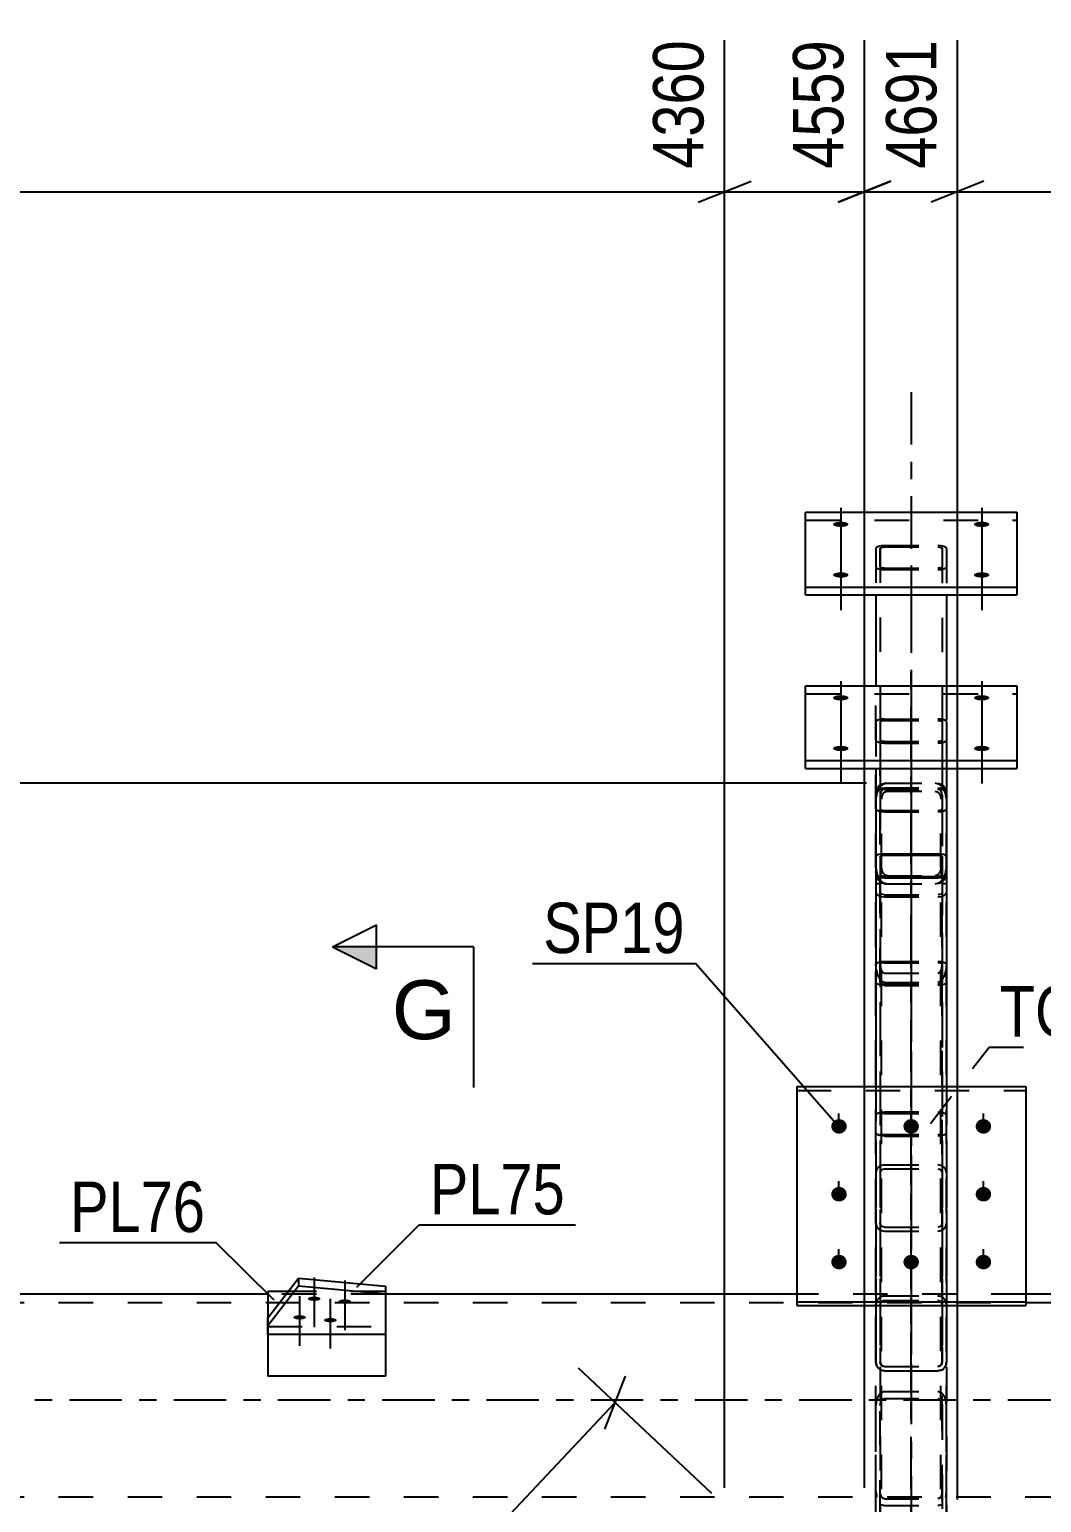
# Model space of a CAD drawing. Header units: millimetres. Extents: x -136 to 1053, y -541 to 300.
# Drawn here: x 93.1 to 150.6, y -5.8 to 77.8 of the extents above; entities that cross this region are included whole.
import ezdxf

# ---------------------------------------------------------------- set-up
doc = ezdxf.new("R2010")
doc.units = ezdxf.units.MM
doc.linetypes.add('DXK_LINE_DOT2', pattern=[3.9198, 1.9599, -1.9599])
doc.linetypes.add('DXK_LINE_DOT3', pattern=[5.9187, 2.979, -0.9799, 0.9799, -0.9799])
doc.styles.add('Arial', font='arial.ttf', dxfattribs={"height": 0.2})
doc.styles.add('Arial Narrow', font='ARIALN.TTF', dxfattribs={"height": 0.2})

# ---------------------------------------------------------------- blocks, each defined once
blk = doc.blocks.new('Part-335479020-4455 - 3964')
at = {"color": 7, "linetype": 'DXK_LINE_DOT3'}
blk.add_line((143.21, 37.11), (143.21, -136.29), dxfattribs=at)
at = {"color": 7, "linetype": 'DXK_LINE_DOT2'}
for p, q in [((141.45, 29.308), (141.21, 29.308)), ((141.21, -127.168), (141.21, 29.308)), ((141.45, 29.308), (141.45, -127.168)), ((144.97, -127.168), (144.97, 29.308)), ((145.21, 29.308), (144.97, 29.308)), ((145.21, 29.308), (145.21, -127.168)), ((141.21, 28.806), (141.246, 28.715)), ((141.246, 28.715), (141.35, 28.637)), ((141.35, 28.637), (141.506, 28.585)), ((141.468, 28.76), (141.45, 28.806)), ((141.52, 28.722), (141.468, 28.76)), ((141.506, 28.585), (141.69, 28.567)), ((141.598, 28.696), (141.52, 28.722)), ((141.69, 28.687), (141.598, 28.696)), ((141.69, 28.687), (144.73, 28.687)), ((141.69, 28.567), (144.73, 28.567)), ((144.822, 28.696), (144.73, 28.687)), ((144.73, 28.567), (144.914, 28.585)), ((144.9, 28.722), (144.822, 28.696)), ((144.952, 28.76), (144.9, 28.722)), ((144.914, 28.585), (145.069, 28.637)), ((144.97, 28.806), (144.952, 28.76)), ((145.069, 28.637), (145.173, 28.715)), ((145.173, 28.715), (145.21, 28.806)), ((141.246, 24.358), (141.21, 24.768)), ((141.45, 24.768), (141.468, 24.563)), ((141.598, 24.273), (141.69, 24.232)), ((144.73, 24.232), (144.822, 24.273)), ((144.952, 24.563), (144.97, 24.768)), ((145.21, 24.768), (145.173, 24.358)), ((141.69, 23.695), (141.506, 23.777)), ((141.69, 24.232), (144.73, 24.232)), ((141.69, 23.695), (144.73, 23.695)), ((144.914, 23.777), (144.73, 23.695))]:
    blk.add_line(p, q, dxfattribs=at)
for centre, radius, start, end in [((142.317, 24.488), 1.078, 186.94098, 221.26286), ((142.003, 24.628), 0.539, 186.94098, 221.26286), ((144.417, 24.628), 0.539, 318.73714, 353.05902), ((144.103, 24.488), 1.078, 318.73714, 353.05902)]:
    blk.add_arc(centre, radius, start, end, dxfattribs=at)
blk = doc.blocks.new('Bolt-335479020-9590 - 3964')
at = {"linetype": 'Continuous'}
for points in [[(147.211, 49.563), (147.119, 49.566), (147.032, 49.576), (146.952, 49.591), (146.884, 49.613), (146.83, 49.638), (146.792, 49.667), (146.773, 49.698), (146.773, 49.729), (146.792, 49.76), (146.83, 49.789), (146.884, 49.814), (146.952, 49.835), (147.032, 49.851), (147.119, 49.86), (147.211, 49.864), (147.302, 49.86), (147.39, 49.851), (147.469, 49.835), (147.538, 49.814), (147.592, 49.789), (147.629, 49.76), (147.648, 49.729), (147.648, 49.698), (147.629, 49.667), (147.592, 49.638), (147.538, 49.613), (147.469, 49.591), (147.39, 49.576), (147.302, 49.566)], [(147.211, 46.689), (147.119, 46.692), (147.032, 46.702), (146.952, 46.718), (146.884, 46.739), (146.83, 46.764), (146.792, 46.793), (146.773, 46.824), (146.773, 46.855), (146.792, 46.886), (146.83, 46.915), (146.884, 46.94), (146.952, 46.961), (147.032, 46.977), (147.119, 46.987), (147.211, 46.99), (147.302, 46.987), (147.39, 46.977), (147.469, 46.961), (147.538, 46.94), (147.592, 46.915), (147.629, 46.886), (147.648, 46.855), (147.648, 46.824), (147.629, 46.793), (147.592, 46.764), (147.538, 46.739), (147.469, 46.718), (147.39, 46.702), (147.302, 46.692)]]:
    blk.add_hatch(color=1, dxfattribs=at).paths.add_polyline_path(points)
at = {"color": 1, "linetype": 'Continuous'}
for p, q in [((147.211, 50.653), (147.211, 47.721)), ((147.211, 47.779), (147.211, 44.847))]:
    blk.add_line(p, q, dxfattribs=at)
blk = doc.blocks.new('Bolt-335479020-9589 - 3964')
at = {"linetype": 'Continuous'}
for points in [[(139.211, 49.563), (139.119, 49.566), (139.032, 49.576), (138.952, 49.591), (138.884, 49.613), (138.83, 49.638), (138.792, 49.667), (138.773, 49.698), (138.773, 49.729), (138.792, 49.76), (138.83, 49.789), (138.884, 49.814), (138.952, 49.835), (139.032, 49.851), (139.119, 49.86), (139.211, 49.864), (139.302, 49.86), (139.39, 49.851), (139.469, 49.835), (139.538, 49.814), (139.592, 49.789), (139.629, 49.76), (139.648, 49.729), (139.648, 49.698), (139.629, 49.667), (139.592, 49.638), (139.538, 49.613), (139.469, 49.591), (139.39, 49.576), (139.302, 49.566)], [(139.211, 46.689), (139.119, 46.692), (139.032, 46.702), (138.952, 46.718), (138.884, 46.739), (138.83, 46.764), (138.792, 46.793), (138.773, 46.824), (138.773, 46.855), (138.792, 46.886), (138.83, 46.915), (138.884, 46.94), (138.952, 46.961), (139.032, 46.977), (139.119, 46.987), (139.211, 46.99), (139.302, 46.987), (139.39, 46.977), (139.469, 46.961), (139.538, 46.94), (139.592, 46.915), (139.629, 46.886), (139.648, 46.855), (139.648, 46.824), (139.629, 46.793), (139.592, 46.764), (139.538, 46.739), (139.469, 46.718), (139.39, 46.702), (139.302, 46.692)]]:
    blk.add_hatch(color=1, dxfattribs=at).paths.add_polyline_path(points)
at = {"color": 1, "linetype": 'Continuous'}
for p, q in [((139.211, 50.653), (139.211, 47.721)), ((139.211, 47.779), (139.211, 44.847))]:
    blk.add_line(p, q, dxfattribs=at)
blk = doc.blocks.new('Bolt-335479020-9586 - 3964')
at = {"linetype": 'Continuous'}
for points in [[(147.211, 39.713), (147.119, 39.716), (147.032, 39.726), (146.952, 39.741), (146.884, 39.762), (146.83, 39.788), (146.792, 39.817), (146.773, 39.847), (146.773, 39.879), (146.792, 39.91), (146.83, 39.938), (146.884, 39.964), (146.952, 39.985), (147.032, 40.001), (147.119, 40.01), (147.211, 40.014), (147.302, 40.01), (147.39, 40.001), (147.469, 39.985), (147.538, 39.964), (147.592, 39.938), (147.629, 39.91), (147.648, 39.879), (147.648, 39.847), (147.629, 39.817), (147.592, 39.788), (147.538, 39.762), (147.469, 39.741), (147.39, 39.726), (147.302, 39.716)], [(147.211, 36.839), (147.119, 36.842), (147.032, 36.852), (146.952, 36.867), (146.884, 36.889), (146.83, 36.914), (146.792, 36.943), (146.773, 36.974), (146.773, 37.005), (146.792, 37.036), (146.83, 37.065), (146.884, 37.09), (146.952, 37.111), (147.032, 37.127), (147.119, 37.137), (147.211, 37.14), (147.302, 37.137), (147.39, 37.127), (147.469, 37.111), (147.538, 37.09), (147.592, 37.065), (147.629, 37.036), (147.648, 37.005), (147.648, 36.974), (147.629, 36.943), (147.592, 36.914), (147.538, 36.889), (147.469, 36.867), (147.39, 36.852), (147.302, 36.842)]]:
    blk.add_hatch(color=1, dxfattribs=at).paths.add_polyline_path(points)
at = {"color": 1, "linetype": 'Continuous'}
for p, q in [((147.211, 40.803), (147.211, 37.871)), ((147.211, 37.929), (147.211, 34.997))]:
    blk.add_line(p, q, dxfattribs=at)
blk = doc.blocks.new('Part-335479020-4229 - 3964')
at = {"color": 7, "linetype": 'DXK_LINE_DOT3'}
blk.add_line((143.21, 0.355), (143.21, 14.881), dxfattribs=at)
at = {"color": 7, "linetype": 'DXK_LINE_DOT2'}
for p, q in [((141.246, 13.062), (141.21, 12.889)), ((141.21, 12.889), (141.21, 5.353)), ((141.35, 13.208), (141.246, 13.062)), ((141.506, 13.306), (141.35, 13.208)), ((141.45, 12.889), (141.468, 12.975)), ((141.45, 12.889), (141.45, 2.157)), ((141.468, 12.975), (141.52, 13.048)), ((141.69, 13.34), (141.506, 13.306)), ((141.52, 13.048), (141.598, 13.097)), ((141.598, 13.097), (141.69, 13.114)), ((141.69, 13.34), (144.73, 13.34)), ((141.69, 13.114), (144.73, 13.114)), ((144.914, 13.306), (144.73, 13.34)), ((144.73, 13.114), (144.822, 13.097)), ((144.822, 13.097), (144.9, 13.048)), ((144.9, 13.048), (144.952, 12.975)), ((145.069, 13.208), (144.914, 13.306)), ((144.952, 12.975), (144.97, 12.889)), ((144.97, 12.889), (144.97, 2.157)), ((145.173, 13.062), (145.069, 13.208)), ((145.21, 12.889), (145.173, 13.062)), ((145.21, 12.889), (145.21, 5.353)), ((141.21, 10.032), (141.246, 9.86)), ((141.246, 9.86), (141.35, 9.713)), ((141.35, 9.713), (141.506, 9.616)), ((141.468, 9.946), (141.45, 10.032)), ((141.52, 9.873), (141.468, 9.946)), ((141.506, 9.616), (141.69, 9.581)), ((141.598, 9.824), (141.52, 9.873)), ((141.69, 9.807), (141.598, 9.824)), ((141.69, 9.807), (144.73, 9.807)), ((141.69, 9.581), (144.73, 9.581)), ((144.822, 9.824), (144.73, 9.807)), ((144.73, 9.581), (144.914, 9.616)), ((144.9, 9.873), (144.822, 9.824)), ((144.952, 9.946), (144.9, 9.873)), ((144.914, 9.616), (145.069, 9.713)), ((144.97, 10.032), (144.952, 9.946)), ((145.069, 9.713), (145.173, 9.86)), ((145.173, 9.86), (145.21, 10.032)), ((141.506, 5.864), (141.69, 5.903)), ((141.69, 5.903), (144.73, 5.903)), ((144.73, 5.903), (144.914, 5.864)), ((141.21, 5.392), (141.246, 5.588)), ((141.468, 5.49), (141.45, 5.392)), ((141.52, 5.573), (141.468, 5.49)), ((141.598, 5.628), (141.52, 5.573)), ((141.69, 5.648), (141.598, 5.628)), ((141.69, 5.648), (144.73, 5.648)), ((144.822, 5.628), (144.73, 5.648)), ((144.9, 5.573), (144.822, 5.628)), ((144.952, 5.49), (144.9, 5.573)), ((144.97, 5.392), (144.952, 5.49)), ((145.173, 5.588), (145.21, 5.392)), ((141.45, 2.157), (141.468, 2.059)), ((141.468, 2.059), (141.52, 1.977)), ((141.52, 1.977), (141.598, 1.921)), ((141.598, 1.921), (141.69, 1.902)), ((141.69, 1.902), (144.73, 1.902)), ((144.73, 1.902), (144.822, 1.921)), ((144.822, 1.921), (144.9, 1.977)), ((144.9, 1.977), (144.952, 2.059)), ((144.952, 2.059), (144.97, 2.157))]:
    blk.add_line(p, q, dxfattribs=at)
at = {"color": 2, "linetype": 'Continuous'}
for p, q in [((141.21, 5.353), (141.21, 2.157)), ((145.21, 5.353), (145.21, 2.157)), ((141.246, 1.962), (141.21, 2.157)), ((141.69, 1.646), (141.506, 1.685)), ((144.914, 1.685), (144.73, 1.646)), ((145.21, 2.157), (145.173, 1.962)), ((141.69, 1.646), (144.73, 1.646))]:
    blk.add_line(p, q, dxfattribs=at)
at = {"color": 7, "linetype": 'DXK_LINE_DOT2'}
for centre, start, end in [((141.711, 5.412), 114.31996, 159.24169), ((144.709, 5.412), 20.75831, 65.68004)]:
    blk.add_arc(centre, 0.496, start, end, dxfattribs=at)
at = {"color": 2, "linetype": 'Continuous'}
for centre, start, end in [((141.711, 2.138), 200.75831, 245.68004), ((144.709, 2.138), 294.31996, 339.24169)]:
    blk.add_arc(centre, 0.496, start, end, dxfattribs=at)
blk = doc.blocks.new('Part-335479020-4245 - 3964')
at = {"color": 2, "linetype": 'Continuous'}
for p, q in [((136.71, 17.787), (149.71, 17.787)), ((136.71, 17.787), (136.71, 5.353)), ((149.71, 17.787), (149.71, 5.353)), ((136.71, 5.571), (149.71, 5.571)), ((136.71, 5.353), (149.71, 5.353))]:
    blk.add_line(p, q, dxfattribs=at)
at = {"color": 7, "linetype": 'DXK_LINE_DOT2'}
blk.add_line((136.71, 17.569), (149.71, 17.569), dxfattribs=at)
blk = doc.blocks.new('Part-335479020-4251 - 3964')
at = {"color": 7, "linetype": 'DXK_LINE_DOT3'}
blk.add_line((143.21, 35.585), (143.21, 0.355), dxfattribs=at)
at = {"color": 7, "linetype": 'DXK_LINE_DOT2'}
for p, q in [((141.21, 34.335), (141.246, 34.598)), ((141.21, 34.335), (141.21, 2.157)), ((141.246, 34.598), (141.35, 34.82)), ((141.35, 34.82), (141.506, 34.969)), ((141.468, 34.466), (141.45, 34.335)), ((141.45, 34.335), (141.45, 2.157)), ((141.52, 34.578), (141.468, 34.466)), ((141.506, 34.969), (141.69, 35.021)), ((141.598, 34.652), (141.52, 34.578)), ((141.69, 34.678), (141.598, 34.652)), ((141.69, 35.021), (144.73, 35.021)), ((141.69, 34.678), (144.73, 34.678)), ((144.73, 35.021), (144.914, 34.969)), ((144.822, 34.652), (144.73, 34.678)), ((144.9, 34.578), (144.822, 34.652)), ((144.952, 34.466), (144.9, 34.578)), ((144.914, 34.969), (145.069, 34.82)), ((144.97, 34.335), (144.952, 34.466)), ((144.97, 34.335), (144.97, 2.157)), ((145.069, 34.82), (145.173, 34.598)), ((145.173, 34.598), (145.21, 34.335)), ((145.21, 34.335), (145.21, 2.157)), ((141.246, 29.731), (141.21, 29.994)), ((141.35, 29.509), (141.246, 29.731)), ((141.506, 29.36), (141.35, 29.509)), ((141.45, 29.994), (141.468, 29.863)), ((141.468, 29.863), (141.52, 29.751)), ((141.69, 29.308), (141.506, 29.36)), ((141.52, 29.751), (141.598, 29.677)), ((141.598, 29.677), (141.69, 29.651)), ((141.69, 29.651), (144.73, 29.651)), ((141.69, 29.308), (144.73, 29.308)), ((144.73, 29.651), (144.822, 29.677)), ((144.914, 29.36), (144.73, 29.308)), ((144.822, 29.677), (144.9, 29.751)), ((144.9, 29.751), (144.952, 29.863)), ((145.069, 29.509), (144.914, 29.36)), ((144.952, 29.863), (144.97, 29.994)), ((145.173, 29.731), (145.069, 29.509)), ((145.21, 29.994), (145.173, 29.731)), ((141.69, 5.903), (141.506, 5.864)), ((141.69, 5.903), (144.73, 5.903)), ((144.914, 5.864), (144.73, 5.903)), ((141.246, 5.588), (141.21, 5.392)), ((141.45, 5.392), (141.468, 5.49)), ((141.468, 5.49), (141.52, 5.573)), ((141.52, 5.573), (141.598, 5.628)), ((141.598, 5.628), (141.69, 5.648)), ((141.69, 5.648), (144.73, 5.648)), ((144.73, 5.648), (144.822, 5.628)), ((144.822, 5.628), (144.9, 5.573)), ((144.9, 5.573), (144.952, 5.49)), ((144.952, 5.49), (144.97, 5.392)), ((145.21, 5.392), (145.173, 5.588)), ((141.21, 2.157), (141.246, 1.962)), ((141.468, 2.06), (141.45, 2.157)), ((141.52, 1.977), (141.468, 2.06)), ((141.506, 1.685), (141.69, 1.646)), ((141.598, 1.921), (141.52, 1.977)), ((141.69, 1.902), (141.598, 1.921)), ((141.69, 1.902), (144.73, 1.902)), ((144.822, 1.921), (144.73, 1.902)), ((144.73, 1.646), (144.914, 1.685)), ((144.9, 1.977), (144.822, 1.921)), ((144.952, 2.06), (144.9, 1.977)), ((144.97, 2.157), (144.952, 2.06)), ((145.173, 1.962), (145.21, 2.157)), ((141.69, 1.646), (144.73, 1.646))]:
    blk.add_line(p, q, dxfattribs=at)
for centre, start, end in [((141.711, 5.412), 114.31996, 159.24169), ((144.709, 5.412), 20.75831, 65.68004), ((141.711, 2.138), 200.75831, 245.68004), ((144.709, 2.138), 294.31996, 339.24169)]:
    blk.add_arc(centre, 0.496, start, end, dxfattribs=at)
blk = doc.blocks.new('Part-335479020-4304 - 3964')
at = {"color": 2, "linetype": 'Continuous'}
for p, q in [((106.674, 6), (12.56, 6)), ((136.71, 6), (113.359, 6)), ((173.058, 6), (149.71, 6))]:
    blk.add_line(p, q, dxfattribs=at)
at = {"color": 7, "linetype": 'DXK_LINE_DOT2'}
for p, q in [((113.359, 6), (106.674, 6)), ((149.71, 6), (136.71, 6)), ((637.699, 5.52), (12.56, 5.52)), ((637.699, -5.52), (12.56, -5.52))]:
    blk.add_line(p, q, dxfattribs=at)
at = {"color": 7, "linetype": 'DXK_LINE_DOT3'}
blk.add_line((12.56, 0), (637.699, 0), dxfattribs=at)
blk = doc.blocks.new('Bolt-335479020-9585 - 3964')
at = {"linetype": 'Continuous'}
for points in [[(139.211, 39.713), (139.119, 39.716), (139.032, 39.726), (138.952, 39.741), (138.884, 39.762), (138.83, 39.788), (138.792, 39.817), (138.773, 39.847), (138.773, 39.879), (138.792, 39.91), (138.83, 39.938), (138.884, 39.964), (138.952, 39.985), (139.032, 40.001), (139.119, 40.01), (139.211, 40.014), (139.302, 40.01), (139.39, 40.001), (139.469, 39.985), (139.538, 39.964), (139.592, 39.938), (139.629, 39.91), (139.648, 39.879), (139.648, 39.847), (139.629, 39.817), (139.592, 39.788), (139.538, 39.762), (139.469, 39.741), (139.39, 39.726), (139.302, 39.716)], [(139.211, 36.839), (139.119, 36.842), (139.032, 36.852), (138.952, 36.867), (138.884, 36.889), (138.83, 36.914), (138.792, 36.943), (138.773, 36.974), (138.773, 37.005), (138.792, 37.036), (138.83, 37.065), (138.884, 37.09), (138.952, 37.111), (139.032, 37.127), (139.119, 37.137), (139.211, 37.14), (139.302, 37.137), (139.39, 37.127), (139.469, 37.111), (139.538, 37.09), (139.592, 37.065), (139.629, 37.036), (139.648, 37.005), (139.648, 36.974), (139.629, 36.943), (139.592, 36.914), (139.538, 36.889), (139.469, 36.867), (139.39, 36.852), (139.302, 36.842)]]:
    blk.add_hatch(color=1, dxfattribs=at).paths.add_polyline_path(points)
at = {"color": 1, "linetype": 'Continuous'}
for p, q in [((139.211, 40.803), (139.211, 37.871)), ((139.211, 37.929), (139.211, 34.997))]:
    blk.add_line(p, q, dxfattribs=at)
blk = doc.blocks.new('Part-335479020-4434 - 3964')
at = {"color": 2, "linetype": 'Continuous'}
for p, q in [((106.674, 4.666), (108.422, 6.913)), ((108.422, 6.913), (113.359, 6.463)), ((108.422, 6.913), (108.422, 6.462)), ((108.422, 6.462), (106.674, 4.214)), ((113.359, 6.012), (108.422, 6.462)), ((113.359, 6.463), (113.359, 3.717)), ((106.674, 3.717), (106.674, 4.666)), ((113.359, 3.717), (106.674, 3.717))]:
    blk.add_line(p, q, dxfattribs=at)
at = {"color": 7, "linetype": 'DXK_LINE_DOT2'}
blk.add_line((106.674, 4.168), (113.359, 4.168), dxfattribs=at)
blk = doc.blocks.new('Bolt-335479020-4440 - 3964')
at = {"linetype": 'Continuous'}
for points in [[(109.312, 5.867), (109.387, 5.864), (109.458, 5.856), (109.524, 5.844), (109.58, 5.826), (109.624, 5.806), (109.654, 5.782), (109.67, 5.757), (109.67, 5.731), (109.654, 5.706), (109.624, 5.682), (109.58, 5.662), (109.524, 5.644), (109.458, 5.632), (109.387, 5.624), (109.312, 5.621), (109.237, 5.624), (109.166, 5.632), (109.1, 5.644), (109.044, 5.662), (109, 5.682), (108.97, 5.706), (108.954, 5.731), (108.954, 5.757), (108.97, 5.782), (109, 5.806), (109.044, 5.826), (109.1, 5.844), (109.166, 5.856), (109.237, 5.864)], [(111.051, 5.709), (111.126, 5.706), (111.198, 5.698), (111.263, 5.685), (111.319, 5.668), (111.363, 5.647), (111.394, 5.624), (111.41, 5.599), (111.41, 5.573), (111.394, 5.548), (111.363, 5.524), (111.319, 5.503), (111.263, 5.486), (111.198, 5.473), (111.126, 5.465), (111.051, 5.463), (110.977, 5.465), (110.905, 5.473), (110.84, 5.486), (110.784, 5.503), (110.74, 5.524), (110.709, 5.548), (110.693, 5.573), (110.693, 5.599), (110.709, 5.624), (110.74, 5.647), (110.784, 5.668), (110.84, 5.685), (110.905, 5.698), (110.977, 5.706)], [(108.489, 4.809), (108.564, 4.807), (108.636, 4.799), (108.701, 4.786), (108.757, 4.769), (108.801, 4.748), (108.832, 4.724), (108.847, 4.699), (108.847, 4.673), (108.832, 4.648), (108.801, 4.625), (108.757, 4.604), (108.701, 4.587), (108.636, 4.574), (108.564, 4.566), (108.489, 4.563), (108.414, 4.566), (108.343, 4.574), (108.278, 4.587), (108.222, 4.604), (108.178, 4.625), (108.147, 4.648), (108.131, 4.673), (108.131, 4.699), (108.147, 4.724), (108.178, 4.748), (108.222, 4.769), (108.278, 4.786), (108.343, 4.799), (108.414, 4.807)], [(110.229, 4.651), (110.304, 4.648), (110.375, 4.641), (110.44, 4.628), (110.496, 4.61), (110.541, 4.59), (110.571, 4.566), (110.587, 4.541), (110.587, 4.515), (110.571, 4.49), (110.541, 4.466), (110.496, 4.446), (110.44, 4.428), (110.375, 4.416), (110.304, 4.408), (110.229, 4.405), (110.154, 4.408), (110.082, 4.416), (110.017, 4.428), (109.961, 4.446), (109.917, 4.466), (109.886, 4.49), (109.871, 4.515), (109.871, 4.541), (109.886, 4.566), (109.917, 4.59), (109.961, 4.61), (110.017, 4.628), (110.082, 4.641), (110.154, 4.648)]]:
    blk.add_hatch(color=1, dxfattribs=at).paths.add_polyline_path(points)
at = {"color": 1, "linetype": 'Continuous'}
for p, q in [((109.312, 6.947), (109.312, 4.128)), ((111.051, 6.789), (111.051, 3.969)), ((108.489, 5.889), (108.489, 3.07)), ((110.229, 5.731), (110.229, 2.912))]:
    blk.add_line(p, q, dxfattribs=at)
blk = doc.blocks.new('Bolt-335479020-4442 - 3964')
at = {"linetype": 'Continuous'}
for points in [[(139.11, 15.119), (139.018, 15.128), (138.931, 15.154), (138.851, 15.198), (138.783, 15.256), (138.729, 15.325), (138.691, 15.404), (138.672, 15.489), (138.672, 15.575), (138.691, 15.66), (138.729, 15.739), (138.783, 15.809), (138.851, 15.867), (138.931, 15.91), (139.018, 15.937), (139.11, 15.946), (139.201, 15.937), (139.289, 15.91), (139.369, 15.867), (139.437, 15.809), (139.491, 15.739), (139.528, 15.66), (139.547, 15.575), (139.547, 15.489), (139.528, 15.404), (139.491, 15.325), (139.437, 15.256), (139.369, 15.198), (139.289, 15.154), (139.201, 15.128)], [(143.21, 15.119), (143.118, 15.128), (143.031, 15.154), (142.951, 15.198), (142.883, 15.256), (142.829, 15.325), (142.791, 15.404), (142.772, 15.489), (142.772, 15.575), (142.791, 15.66), (142.829, 15.739), (142.883, 15.809), (142.951, 15.867), (143.031, 15.91), (143.118, 15.937), (143.21, 15.946), (143.301, 15.937), (143.389, 15.91), (143.469, 15.867), (143.537, 15.809), (143.591, 15.739), (143.628, 15.66), (143.647, 15.575), (143.647, 15.489), (143.628, 15.404), (143.591, 15.325), (143.537, 15.256), (143.469, 15.198), (143.389, 15.154), (143.301, 15.128)], [(147.31, 15.119), (147.218, 15.128), (147.131, 15.154), (147.051, 15.198), (146.983, 15.256), (146.929, 15.325), (146.891, 15.404), (146.872, 15.489), (146.872, 15.575), (146.891, 15.66), (146.929, 15.739), (146.983, 15.809), (147.051, 15.867), (147.131, 15.91), (147.218, 15.937), (147.31, 15.946), (147.401, 15.937), (147.489, 15.91), (147.569, 15.867), (147.637, 15.809), (147.691, 15.739), (147.728, 15.66), (147.747, 15.575), (147.747, 15.489), (147.728, 15.404), (147.691, 15.325), (147.637, 15.256), (147.569, 15.198), (147.489, 15.154), (147.401, 15.128)], [(139.11, 11.266), (139.018, 11.275), (138.931, 11.302), (138.851, 11.345), (138.783, 11.403), (138.729, 11.473), (138.691, 11.552), (138.672, 11.636), (138.672, 11.723), (138.691, 11.807), (138.729, 11.886), (138.783, 11.956), (138.851, 12.014), (138.931, 12.057), (139.018, 12.084), (139.11, 12.093), (139.201, 12.084), (139.289, 12.057), (139.369, 12.014), (139.437, 11.956), (139.491, 11.886), (139.528, 11.807), (139.547, 11.723), (139.547, 11.636), (139.528, 11.552), (139.491, 11.473), (139.437, 11.403), (139.369, 11.345), (139.289, 11.302), (139.201, 11.275)], [(147.31, 11.266), (147.218, 11.275), (147.131, 11.302), (147.051, 11.345), (146.983, 11.403), (146.929, 11.473), (146.891, 11.552), (146.872, 11.636), (146.872, 11.723), (146.891, 11.807), (146.929, 11.886), (146.983, 11.956), (147.051, 12.014), (147.131, 12.057), (147.218, 12.084), (147.31, 12.093), (147.401, 12.084), (147.489, 12.057), (147.569, 12.014), (147.637, 11.956), (147.691, 11.886), (147.728, 11.807), (147.747, 11.723), (147.747, 11.636), (147.728, 11.552), (147.691, 11.473), (147.637, 11.403), (147.569, 11.345), (147.489, 11.302), (147.401, 11.275)], [(139.11, 7.413), (139.018, 7.422), (138.931, 7.449), (138.851, 7.492), (138.783, 7.55), (138.729, 7.62), (138.691, 7.699), (138.672, 7.783), (138.672, 7.87), (138.691, 7.954), (138.729, 8.033), (138.783, 8.103), (138.851, 8.161), (138.931, 8.204), (139.018, 8.231), (139.11, 8.24), (139.201, 8.231), (139.289, 8.204), (139.369, 8.161), (139.437, 8.103), (139.491, 8.033), (139.528, 7.954), (139.547, 7.87), (139.547, 7.783), (139.528, 7.699), (139.491, 7.62), (139.437, 7.55), (139.369, 7.492), (139.289, 7.449), (139.201, 7.422)], [(143.21, 7.413), (143.118, 7.422), (143.031, 7.449), (142.951, 7.492), (142.883, 7.55), (142.829, 7.62), (142.791, 7.699), (142.772, 7.783), (142.772, 7.87), (142.791, 7.954), (142.829, 8.033), (142.883, 8.103), (142.951, 8.161), (143.031, 8.204), (143.118, 8.231), (143.21, 8.24), (143.301, 8.231), (143.389, 8.204), (143.469, 8.161), (143.537, 8.103), (143.591, 8.033), (143.628, 7.954), (143.647, 7.87), (143.647, 7.783), (143.628, 7.699), (143.591, 7.62), (143.537, 7.55), (143.469, 7.492), (143.389, 7.449), (143.301, 7.422)], [(147.31, 7.413), (147.218, 7.422), (147.131, 7.449), (147.051, 7.492), (146.983, 7.55), (146.929, 7.62), (146.891, 7.699), (146.872, 7.783), (146.872, 7.87), (146.891, 7.954), (146.929, 8.033), (146.983, 8.103), (147.051, 8.161), (147.131, 8.204), (147.218, 8.231), (147.31, 8.24), (147.401, 8.231), (147.489, 8.204), (147.569, 8.161), (147.637, 8.103), (147.691, 8.033), (147.728, 7.954), (147.747, 7.87), (147.747, 7.783), (147.728, 7.699), (147.691, 7.62), (147.637, 7.55), (147.569, 7.492), (147.489, 7.449), (147.401, 7.422)]]:
    blk.add_hatch(color=1, dxfattribs=at).paths.add_polyline_path(points)
at = {"color": 1, "linetype": 'Continuous'}
for p, q in [((139.11, 15.135), (139.11, 16.271)), ((143.21, 15.135), (143.21, 16.271)), ((147.31, 15.135), (147.31, 16.271)), ((139.11, 11.283), (139.11, 12.418)), ((147.31, 11.283), (147.31, 12.418)), ((139.11, 7.43), (139.11, 8.565)), ((143.21, 7.43), (143.21, 8.565)), ((147.31, 7.43), (147.31, 8.565))]:
    blk.add_line(p, q, dxfattribs=at)
blk = doc.blocks.new('Part-335479020-4454 - 3964')
at = {"color": 7, "linetype": 'DXK_LINE_DOT3'}
blk.add_line((143.21, -111.607), (143.21, 42.164), dxfattribs=at)
at = {"color": 7, "linetype": 'DXK_LINE_DOT2'}
for p, q in [((141.259, 34.457), (141.21, 34.107)), ((141.397, 34.753), (141.259, 34.457)), ((141.605, 34.951), (141.397, 34.753)), ((141.554, 34.282), (141.624, 34.43)), ((141.85, 35.021), (141.605, 34.951)), ((141.624, 34.43), (141.727, 34.529)), ((141.727, 34.529), (141.85, 34.564)), ((141.85, 35.021), (144.57, 35.021)), ((141.85, 34.564), (144.57, 34.564)), ((144.815, 34.951), (144.57, 35.021)), ((144.57, 34.564), (144.692, 34.529)), ((144.692, 34.529), (144.796, 34.43)), ((144.796, 34.43), (144.866, 34.282)), ((145.022, 34.753), (144.815, 34.951)), ((145.161, 34.457), (145.022, 34.753)), ((145.21, 34.107), (145.161, 34.457)), ((141.21, -103.069), (141.21, 34.107)), ((141.53, 34.107), (141.554, 34.282)), ((141.53, -103.069), (141.53, 34.107)), ((144.866, 34.282), (144.89, 34.107)), ((144.89, -103.069), (144.89, 34.107)), ((145.21, -103.069), (145.21, 34.107)), ((141.21, 30.222), (141.259, 29.872)), ((141.554, 30.047), (141.53, 30.222)), ((144.89, 30.222), (144.866, 30.047)), ((145.161, 29.872), (145.21, 30.222)), ((141.259, 29.872), (141.397, 29.576)), ((141.397, 29.576), (141.605, 29.378)), ((141.624, 29.899), (141.554, 30.047)), ((141.605, 29.378), (141.85, 29.308)), ((141.727, 29.8), (141.624, 29.899)), ((141.85, 29.765), (141.727, 29.8)), ((141.85, 29.765), (144.57, 29.765)), ((141.85, 29.308), (144.57, 29.308)), ((144.692, 29.8), (144.57, 29.765)), ((144.57, 29.308), (144.815, 29.378)), ((144.796, 29.899), (144.692, 29.8)), ((144.866, 30.047), (144.796, 29.899)), ((144.815, 29.378), (145.022, 29.576)), ((145.022, 29.576), (145.161, 29.872))]:
    blk.add_line(p, q, dxfattribs=at)
blk = doc.blocks.new('Part-335479020-4457 - 3964')
at = {"color": 7, "linetype": 'DXK_LINE_DOT2'}
for p, q in [((141.69, 0.469), (141.506, 0.409)), ((141.598, 0.051), (141.69, 0.08)), ((141.69, 0.469), (144.73, 0.469)), ((141.69, 0.08), (144.73, 0.08)), ((144.914, 0.409), (144.73, 0.469)), ((144.73, 0.08), (144.822, 0.051)), ((141.246, -0.011), (141.21, -0.308)), ((141.21, -49.984), (141.21, -0.308)), ((141.45, -0.308), (141.468, -0.159)), ((141.45, -49.631), (141.45, -0.308)), ((144.952, -0.159), (144.97, -0.308)), ((144.97, -0.308), (144.97, -49.631)), ((145.21, -0.308), (145.173, -0.011)), ((145.21, -49.984), (145.21, -0.308)), ((141.21, -5.225), (141.232, -5.407)), ((141.232, -5.407), (141.246, -5.522)), ((141.468, -5.373), (141.45, -5.225)), ((141.69, -5.613), (141.598, -5.583)), ((141.69, -5.613), (144.73, -5.613)), ((144.822, -5.583), (144.73, -5.613)), ((144.97, -5.225), (144.952, -5.373)), ((145.173, -5.522), (145.187, -5.407)), ((145.187, -5.407), (145.21, -5.225)), ((141.506, -5.942), (141.687, -6)), ((141.687, -6), (141.69, -6.001)), ((141.69, -6.001), (144.73, -6.001)), ((144.73, -6.001), (144.914, -5.942)), ((141.246, -46.637), (141.21, -46.978)), ((141.35, -46.347), (141.246, -46.637)), ((141.506, -46.154), (141.35, -46.347)), ((141.45, -46.625), (141.468, -46.524)), ((141.468, -46.524), (141.506, -46.446)), ((141.69, -46.086), (141.506, -46.154)), ((141.506, -46.446), (141.52, -46.422)), ((141.598, -46.358), (141.52, -46.422)), ((141.69, -46.324), (141.598, -46.358)), ((144.73, -46.086), (141.69, -46.086)), ((144.73, -46.324), (141.69, -46.324)), ((144.73, -46.086), (144.914, -46.154)), ((144.822, -46.358), (144.73, -46.324)), ((144.9, -46.422), (144.822, -46.358)), ((144.914, -46.446), (144.9, -46.422)), ((144.914, -46.154), (145.069, -46.347)), ((144.952, -46.524), (144.914, -46.446)), ((144.97, -46.625), (144.952, -46.524)), ((145.069, -46.347), (145.173, -46.637)), ((145.173, -46.637), (145.21, -46.978)), ((141.246, -50.006), (141.21, -49.984)), ((141.35, -50.024), (141.246, -50.006)), ((141.506, -50.037), (141.35, -50.024)), ((141.45, -49.631), (141.468, -49.711)), ((141.468, -49.711), (141.506, -49.745)), ((141.506, -49.745), (141.52, -49.764)), ((141.69, -50.041), (141.506, -50.037)), ((141.52, -49.764), (141.598, -49.802)), ((141.598, -49.802), (141.69, -49.804)), ((141.69, -49.804), (144.73, -49.804)), ((144.73, -50.041), (141.69, -50.041)), ((144.73, -49.804), (144.822, -49.802)), ((144.914, -50.037), (144.73, -50.041)), ((144.822, -49.802), (144.9, -49.764)), ((144.914, -49.745), (144.9, -49.764)), ((144.952, -49.711), (144.914, -49.745)), ((145.069, -50.024), (144.914, -50.037)), ((144.97, -49.631), (144.952, -49.711)), ((145.173, -50.006), (145.069, -50.024)), ((145.21, -49.984), (145.173, -50.006))]:
    blk.add_line(p, q, dxfattribs=at)
for centre, radius, start, end in [((141.943, -0.151), 0.711, 127.94063, 168.60475), ((141.817, -0.229), 0.355, 127.94063, 168.60475), ((144.603, -0.229), 0.355, 11.39525, 52.05937), ((144.477, -0.151), 0.711, 11.39525, 52.05937), ((141.817, -5.303), 0.355, 191.39525, 232.05937), ((144.603, -5.303), 0.355, 307.94063, 348.60475)]:
    blk.add_arc(centre, radius, start, end, dxfattribs=at)
blk = doc.blocks.new('Part-335479020-4473 - 3964')
at = {"color": 2, "linetype": 'Continuous'}
for p, q in [((107.833, 6.155), (106.674, 6.155)), ((106.674, 6.155), (106.674, 4.666)), ((106.674, 3.717), (106.674, 1.355)), ((113.359, 3.717), (113.359, 1.355)), ((113.359, 1.355), (106.674, 1.355))]:
    blk.add_line(p, q, dxfattribs=at)
at = {"color": 7, "linetype": 'DXK_LINE_DOT2'}
for p, q in [((113.359, 6.155), (107.833, 6.155)), ((113.359, 6.155), (113.359, 3.717)), ((106.674, 4.666), (106.674, 3.717))]:
    blk.add_line(p, q, dxfattribs=at)
blk = doc.blocks.new('Part-335479020-9573 - 3964')
at = {"color": 7, "linetype": 'DXK_LINE_DOT3'}
blk.add_line((143.21, 47.376), (143.21, 14.816), dxfattribs=at)
at = {"color": 7, "linetype": 'DXK_LINE_DOT2'}
for p, q in [((141.246, 38.558), (141.21, 38.496)), ((141.21, 38.496), (141.21, 23.697)), ((141.35, 38.611), (141.246, 38.558)), ((141.506, 38.647), (141.35, 38.611)), ((141.45, 38.496), (141.468, 38.527)), ((141.45, 38.496), (141.45, 23.697)), ((141.468, 38.527), (141.52, 38.554)), ((141.69, 38.659), (141.506, 38.647)), ((141.52, 38.554), (141.598, 38.571)), ((141.598, 38.571), (141.69, 38.578)), ((141.69, 38.659), (144.73, 38.659)), ((141.69, 38.578), (144.73, 38.578)), ((144.914, 38.647), (144.73, 38.659)), ((144.73, 38.578), (144.822, 38.571)), ((144.822, 38.571), (144.9, 38.554)), ((144.9, 38.554), (144.952, 38.527)), ((145.069, 38.611), (144.914, 38.647)), ((144.952, 38.527), (144.97, 38.496)), ((144.97, 38.496), (144.97, 37.319)), ((145.173, 38.558), (145.069, 38.611)), ((145.21, 38.496), (145.173, 38.558)), ((145.21, 38.496), (145.21, 35.854)), ((141.21, 37.458), (141.246, 37.395)), ((141.246, 37.395), (141.35, 37.342)), ((141.35, 37.342), (141.506, 37.307)), ((141.468, 37.427), (141.45, 37.458)), ((141.52, 37.4), (141.468, 37.427)), ((141.506, 37.307), (141.69, 37.294)), ((141.598, 37.382), (141.52, 37.4)), ((141.69, 37.376), (141.598, 37.382)), ((141.69, 37.376), (144.73, 37.376)), ((141.69, 37.294), (144.73, 37.294)), ((144.822, 37.382), (144.73, 37.376)), ((144.73, 37.294), (144.914, 37.307)), ((144.9, 37.4), (144.822, 37.382)), ((144.952, 37.427), (144.9, 37.4)), ((144.914, 37.307), (145.069, 37.342)), ((144.97, 37.458), (144.952, 37.427)), ((144.97, 37.319), (144.97, 23.697)), ((145.069, 37.342), (145.173, 37.395)), ((145.173, 37.395), (145.21, 37.458)), ((145.21, 37.458), (145.21, 35.854)), ((141.45, 23.697), (141.45, 35.854)), ((141.21, 30.844), (141.21, 23.697)), ((145.21, 30.844), (145.21, 23.697)), ((141.21, 24.734), (141.246, 24.797)), ((141.246, 24.797), (141.351, 24.85)), ((141.351, 24.85), (141.506, 24.886)), ((141.468, 24.766), (141.45, 24.734)), ((141.52, 24.792), (141.468, 24.766)), ((141.506, 24.886), (141.69, 24.898)), ((141.598, 24.81), (141.52, 24.792)), ((141.69, 24.816), (141.598, 24.81)), ((141.69, 24.898), (144.73, 24.898)), ((141.69, 24.816), (144.73, 24.816)), ((144.73, 24.898), (144.914, 24.886)), ((144.822, 24.81), (144.73, 24.816)), ((144.9, 24.792), (144.822, 24.81)), ((144.952, 24.766), (144.9, 24.792)), ((144.914, 24.886), (145.069, 24.85)), ((144.97, 24.734), (144.952, 24.766)), ((145.069, 24.85), (145.173, 24.797)), ((145.173, 24.797), (145.21, 24.734)), ((141.246, 23.634), (141.21, 23.697)), ((141.351, 23.581), (141.246, 23.634)), ((141.506, 23.545), (141.351, 23.581)), ((141.45, 23.697), (141.468, 23.665)), ((141.468, 23.665), (141.52, 23.639)), ((141.69, 23.533), (141.506, 23.545)), ((141.52, 23.639), (141.598, 23.621)), ((141.598, 23.621), (141.69, 23.615)), ((141.69, 23.615), (144.73, 23.615)), ((141.69, 23.533), (144.73, 23.533)), ((144.73, 23.615), (144.822, 23.621)), ((144.914, 23.545), (144.73, 23.533)), ((144.822, 23.621), (144.9, 23.639)), ((144.9, 23.639), (144.952, 23.665)), ((145.069, 23.581), (144.914, 23.545)), ((144.952, 23.665), (144.97, 23.697)), ((145.173, 23.634), (145.069, 23.581)), ((145.21, 23.697), (145.173, 23.634))]:
    blk.add_line(p, q, dxfattribs=at)
at = {"color": 2, "linetype": 'Continuous'}
for p, q in [((141.21, 35.854), (141.21, 30.844)), ((145.21, 35.854), (145.21, 30.844))]:
    blk.add_line(p, q, dxfattribs=at)
blk = doc.blocks.new('Part-335479020-9574 - 3964')
at = {"color": 2, "linetype": 'Continuous'}
for p, q in [((137.21, 35.854), (137.21, 40.547)), ((137.21, 40.547), (149.21, 40.547)), ((149.21, 40.547), (149.21, 35.854)), ((137.21, 36.305), (149.21, 36.305)), ((137.21, 35.854), (149.21, 35.854))]:
    blk.add_line(p, q, dxfattribs=at)
at = {"color": 7, "linetype": 'DXK_LINE_DOT2'}
blk.add_line((137.21, 40.096), (149.21, 40.096), dxfattribs=at)
blk = doc.blocks.new('Part-335479020-9577 - 3964')
at = {"color": 7, "linetype": 'DXK_LINE_DOT3'}
blk.add_line((143.21, 57.226), (143.21, 24.666), dxfattribs=at)
at = {"color": 7, "linetype": 'DXK_LINE_DOT2'}
for p, q in [((141.246, 48.408), (141.21, 48.346)), ((141.21, 48.346), (141.21, 45.704)), ((141.21, 48.346), (141.21, 45.704)), ((141.35, 48.462), (141.246, 48.408)), ((141.506, 48.497), (141.35, 48.462)), ((141.45, 48.346), (141.468, 48.377)), ((141.45, 47.308), (141.45, 48.346)), ((141.45, 48.346), (141.45, 33.547)), ((141.468, 48.377), (141.52, 48.404)), ((141.69, 48.51), (141.506, 48.497)), ((141.52, 48.404), (141.598, 48.421)), ((141.598, 48.421), (141.69, 48.428)), ((141.69, 48.51), (144.73, 48.51)), ((141.69, 48.428), (144.73, 48.428)), ((144.914, 48.497), (144.73, 48.51)), ((144.73, 48.428), (144.822, 48.421)), ((144.822, 48.421), (144.9, 48.404)), ((144.9, 48.404), (144.952, 48.377)), ((145.069, 48.462), (144.914, 48.497)), ((144.952, 48.377), (144.97, 48.346)), ((144.97, 48.346), (144.97, 47.289)), ((144.97, 48.327), (144.97, 33.547)), ((145.173, 48.408), (145.069, 48.462)), ((145.21, 48.346), (145.173, 48.408)), ((145.21, 48.346), (145.21, 45.704)), ((145.21, 48.327), (145.21, 45.704)), ((141.21, 47.308), (141.246, 47.245)), ((141.246, 47.245), (141.35, 47.192)), ((141.35, 47.192), (141.506, 47.157)), ((141.468, 47.277), (141.45, 47.308)), ((141.52, 47.25), (141.468, 47.277)), ((141.506, 47.157), (141.69, 47.144)), ((141.598, 47.232), (141.52, 47.25)), ((141.69, 47.226), (141.598, 47.232)), ((141.69, 47.226), (144.73, 47.226)), ((141.69, 47.144), (144.73, 47.144)), ((144.822, 47.232), (144.73, 47.226)), ((144.73, 47.144), (144.914, 47.157)), ((144.9, 47.25), (144.822, 47.232)), ((144.952, 47.277), (144.9, 47.25)), ((144.914, 47.157), (145.069, 47.192)), ((144.97, 47.308), (144.952, 47.277)), ((145.069, 47.192), (145.173, 47.245)), ((145.173, 47.245), (145.21, 47.308)), ((141.21, 33.547), (141.21, 40.547)), ((145.21, 40.547), (145.21, 33.547)), ((141.21, 34.584), (141.246, 34.647)), ((141.246, 34.647), (141.351, 34.7)), ((141.351, 34.7), (141.506, 34.736)), ((141.468, 34.616), (141.45, 34.584)), ((141.52, 34.642), (141.468, 34.616)), ((141.506, 34.736), (141.69, 34.748)), ((141.598, 34.66), (141.52, 34.642)), ((141.69, 34.666), (141.598, 34.66)), ((141.69, 34.748), (144.73, 34.748)), ((141.69, 34.666), (144.73, 34.666)), ((144.73, 34.748), (144.914, 34.736)), ((144.822, 34.66), (144.73, 34.666)), ((144.9, 34.642), (144.822, 34.66)), ((144.952, 34.616), (144.9, 34.642)), ((144.914, 34.736), (145.069, 34.7)), ((144.97, 34.584), (144.952, 34.616)), ((145.069, 34.7), (145.173, 34.647)), ((145.173, 34.647), (145.21, 34.584)), ((141.246, 33.484), (141.21, 33.547)), ((141.351, 33.431), (141.246, 33.484)), ((141.45, 33.547), (141.468, 33.515)), ((141.468, 33.515), (141.52, 33.489)), ((141.52, 33.489), (141.598, 33.471)), ((141.598, 33.471), (141.69, 33.465)), ((141.69, 33.465), (144.73, 33.465)), ((144.73, 33.465), (144.822, 33.471)), ((144.822, 33.471), (144.9, 33.489)), ((144.9, 33.489), (144.952, 33.515)), ((144.952, 33.515), (144.97, 33.547)), ((145.173, 33.484), (145.069, 33.431)), ((145.21, 33.547), (145.173, 33.484)), ((141.506, 33.395), (141.351, 33.431)), ((141.69, 33.383), (141.506, 33.395)), ((141.69, 33.383), (144.73, 33.383)), ((144.914, 33.395), (144.73, 33.383)), ((145.069, 33.431), (144.914, 33.395))]:
    blk.add_line(p, q, dxfattribs=at)
at = {"color": 2, "linetype": 'Continuous'}
for p, q in [((141.21, 45.704), (141.21, 40.547)), ((145.21, 45.704), (145.21, 40.547))]:
    blk.add_line(p, q, dxfattribs=at)
blk = doc.blocks.new('Part-335479020-9578 - 3964')
at = {"color": 2, "linetype": 'Continuous'}
for p, q in [((137.21, 45.704), (137.21, 50.397)), ((137.21, 50.397), (149.21, 50.397)), ((149.21, 50.397), (149.21, 45.704)), ((137.21, 46.155), (149.21, 46.155)), ((137.21, 45.704), (149.21, 45.704))]:
    blk.add_line(p, q, dxfattribs=at)
at = {"color": 7, "linetype": 'DXK_LINE_DOT2'}
blk.add_line((137.21, 49.946), (149.21, 49.946), dxfattribs=at)
blk = doc.blocks.new('Part-335479020-9581 - 3964')
at = {"color": 2, "linetype": 'Continuous'}
for p, q in [((141.35, 30.96), (141.246, 30.907)), ((141.506, 30.995), (141.35, 30.96)), ((141.69, 31.008), (141.506, 30.995)), ((141.69, 31.008), (144.73, 31.008)), ((144.914, 30.995), (144.73, 31.008)), ((145.069, 30.96), (144.914, 30.995)), ((145.173, 30.907), (145.069, 30.96)), ((141.246, 30.907), (141.21, 30.844)), ((141.21, 30.844), (141.21, 29.806)), ((141.45, 30.844), (141.468, 30.875)), ((141.45, 30.844), (141.45, 29.806)), ((141.468, 30.875), (141.52, 30.902)), ((141.52, 30.902), (141.598, 30.92)), ((141.598, 30.92), (141.69, 30.926)), ((141.69, 30.926), (144.73, 30.926)), ((144.73, 30.926), (144.822, 30.92)), ((144.822, 30.92), (144.9, 30.902)), ((144.9, 30.902), (144.952, 30.875)), ((144.952, 30.875), (144.97, 30.844)), ((144.97, 30.844), (144.97, 29.806)), ((145.21, 30.844), (145.173, 30.907)), ((145.21, 30.844), (145.21, 29.806)), ((141.21, 29.806), (141.21, 17.787)), ((141.21, 29.806), (141.246, 29.743)), ((141.246, 29.743), (141.35, 29.69)), ((141.35, 29.69), (141.506, 29.655)), ((141.468, 29.775), (141.45, 29.806)), ((141.52, 29.748), (141.468, 29.775)), ((141.506, 29.655), (141.69, 29.642)), ((141.598, 29.73), (141.52, 29.748)), ((141.69, 29.724), (141.598, 29.73)), ((141.69, 29.724), (144.73, 29.724)), ((141.69, 29.642), (144.73, 29.642)), ((144.822, 29.73), (144.73, 29.724)), ((144.73, 29.642), (144.914, 29.655)), ((144.9, 29.748), (144.822, 29.73)), ((144.952, 29.775), (144.9, 29.748)), ((144.914, 29.655), (145.069, 29.69)), ((144.97, 29.806), (144.952, 29.775)), ((145.069, 29.69), (145.173, 29.743)), ((145.173, 29.743), (145.21, 29.806)), ((145.21, 29.806), (145.21, 17.787))]:
    blk.add_line(p, q, dxfattribs=at)
at = {"color": 7, "linetype": 'DXK_LINE_DOT2'}
for p, q in [((141.45, 29.806), (141.45, 15.146)), ((144.97, 29.806), (144.97, 15.146)), ((141.21, 17.787), (141.21, 15.146)), ((145.21, 17.787), (145.21, 15.146)), ((141.21, 16.184), (141.246, 16.246)), ((141.246, 16.246), (141.351, 16.3)), ((141.351, 16.3), (141.506, 16.335)), ((141.468, 16.215), (141.45, 16.184)), ((141.52, 16.242), (141.468, 16.215)), ((141.506, 16.335), (141.69, 16.348)), ((141.598, 16.259), (141.52, 16.242)), ((141.69, 16.266), (141.598, 16.259)), ((141.69, 16.348), (144.73, 16.348)), ((141.69, 16.266), (144.73, 16.266)), ((144.73, 16.348), (144.914, 16.335)), ((144.822, 16.259), (144.73, 16.266)), ((144.9, 16.242), (144.822, 16.259)), ((144.952, 16.215), (144.9, 16.242)), ((144.914, 16.335), (145.069, 16.3)), ((144.97, 16.184), (144.952, 16.215)), ((145.069, 16.3), (145.173, 16.246)), ((145.173, 16.246), (145.21, 16.184)), ((141.246, 15.083), (141.21, 15.146)), ((141.351, 15.03), (141.246, 15.083)), ((141.45, 15.146), (141.468, 15.115)), ((141.468, 15.115), (141.52, 15.088)), ((141.52, 15.088), (141.598, 15.07)), ((141.598, 15.07), (141.69, 15.064)), ((141.69, 15.064), (144.73, 15.064)), ((144.73, 15.064), (144.822, 15.07)), ((144.822, 15.07), (144.9, 15.088)), ((144.9, 15.088), (144.952, 15.115)), ((144.952, 15.115), (144.97, 15.146)), ((145.173, 15.083), (145.069, 15.03)), ((145.21, 15.146), (145.173, 15.083)), ((141.506, 14.994), (141.351, 15.03)), ((141.69, 14.982), (141.506, 14.994)), ((141.69, 14.982), (144.73, 14.982)), ((144.914, 14.994), (144.73, 14.982)), ((145.069, 15.03), (144.914, 14.994))]:
    blk.add_line(p, q, dxfattribs=at)
blk = doc.blocks.new('StraightDimension-335479020-4852 - 3964')
at = {"color": 7, "linetype": 'Continuous'}
blk.add_line((140.679, 35.021), (-59.994, 35.021), dxfattribs=at)
blk = doc.blocks.new('StraightDimension-335479020-4490 - 3964')
at = {"color": 7, "linetype": 'Continuous'}
for p, q in [((131.887, -5.315), (124.323, 1.799)), ((125.808, -1.657), (126.989, 1.351)), ((77.031, -52.648), (126.399, -0.153)), ((82.519, -57.809), (74.955, -50.695)), ((77.621, -51.144), (76.44, -54.151))]:
    blk.add_line(p, q, dxfattribs=at)
at = {"color": 0}
blk.add_wipeout([(104.084, -22.786), (101.025, -19.909), (95.193, -26.11), (98.253, -28.987)], dxfattribs=at)
at = {"color": 3, "style": 'Arial Narrow'}
blk.add_text('1802', height=2.8633, rotation=46.75909, dxfattribs=at).set_placement((98.227, -28.139))
blk = doc.blocks.new('StraightDimension-335479020-4890 - 3964')
at = {"color": 7, "linetype": 'Continuous'}
for p, q in [((132.616, -5), (132.616, 77.212)), ((25.84, 68.6), (132.616, 68.6)), ((131.116, 68), (134.116, 69.2))]:
    blk.add_line(p, q, dxfattribs=at)
at = {"color": 0, "linetype": 'Continuous'}
blk.add_wipeout([(132.016, 77.812), (127.816, 77.812), (127.816, 69.3), (132.016, 69.3)], dxfattribs=at)
at = {"color": 3, "linetype": 'Continuous', "style": 'Arial Narrow'}
blk.add_text('4360', height=2.8633, rotation=90.00021, dxfattribs=at).set_placement((131.416, 69.9))
blk = doc.blocks.new('StraightDimension-335479020-4903 - 3964')
at = {"color": 7, "linetype": 'Continuous'}
for p, q in [((132.616, -5), (132.616, 77.212)), ((140.56, -5), (140.56, 77.212)), ((131.116, 68), (134.116, 69.2)), ((132.616, 68.6), (140.56, 68.6)), ((142.06, 69.2), (139.06, 68))]:
    blk.add_line(p, q, dxfattribs=at)
at = {"color": 0, "linetype": 'Continuous'}
blk.add_wipeout([(139.96, 77.812), (135.76, 77.812), (135.76, 69.3), (139.96, 69.3)], dxfattribs=at)
at = {"color": 3, "linetype": 'Continuous', "style": 'Arial Narrow'}
blk.add_text('4559', height=2.8633, rotation=90.00021, dxfattribs=at).set_placement((139.36, 69.9))
blk = doc.blocks.new('StraightDimension-335479020-4916 - 3964')
at = {"color": 7, "linetype": 'Continuous'}
for p, q in [((140.56, -5), (140.56, 77.212)), ((145.84, -5.653), (145.84, 77.212)), ((139.06, 68), (142.06, 69.2)), ((140.56, 68.6), (145.84, 68.6)), ((147.34, 69.2), (144.34, 68))]:
    blk.add_line(p, q, dxfattribs=at)
at = {"color": 0, "linetype": 'Continuous'}
blk.add_wipeout([(145.24, 77.812), (141.04, 77.812), (141.04, 69.3), (145.24, 69.3)], dxfattribs=at)
at = {"color": 3, "linetype": 'Continuous', "style": 'Arial Narrow'}
blk.add_text('4691', height=2.8633, rotation=90.00021, dxfattribs=at).set_placement((144.64, 69.9))
blk = doc.blocks.new('StraightDimension-335479020-4932 - 3964')
at = {"color": 7, "linetype": 'Continuous'}
for p, q in [((145.84, -5.653), (145.84, 77.212)), ((147.34, 69.2), (144.34, 68)), ((145.84, 68.6), (253.922, 68.6))]:
    blk.add_line(p, q, dxfattribs=at)
blk = doc.blocks.new('Mark-335479020-4241 - 3964')
at = {"color": 30, "linetype": 'Continuous'}
for p in [(121.715, 24.771), (139.084, 15.516)]:
    blk.add_line(p, (130.954, 24.771), dxfattribs=at)
at = {"color": 0}
blk.add_wipeout([(130.354, 25.371), (130.354, 28.371), (122.315, 28.371), (122.315, 25.371)], dxfattribs=at)
blk.add_wipeout([(130.354, 25.371), (130.354, 28.371), (122.315, 28.371), (122.315, 25.371)], dxfattribs=at)
at = {"color": 3, "style": 'Arial Narrow'}
blk.add_text('SP19', height=2.8633, dxfattribs=at).set_placement((122.315, 25.371))
blk = doc.blocks.new('Mark-335479020-4247 - 3964')
at = {"color": 30, "linetype": 'DXK_LINE_DOT2'}
for p, q in [((144.307, 15.698), (147.632, 20.034)), ((147.632, 20.034), (156.868, 20.034))]:
    blk.add_line(p, q, dxfattribs=at)
at = {"color": 0}
blk.add_wipeout([(156.268, 20.634), (156.268, 23.634), (148.232, 23.634), (148.232, 20.634)], dxfattribs=at)
blk.add_wipeout([(156.268, 20.634), (156.268, 23.634), (148.232, 23.634), (148.232, 20.634)], dxfattribs=at)
at = {"color": 3, "style": 'Arial Narrow'}
blk.add_text('TC37', height=2.8633, dxfattribs=at).set_placement((148.232, 20.634))
blk = doc.blocks.new('Mark-335479020-4430 - 3964')
at = {"color": 30, "linetype": 'Continuous'}
for p, q in [((111.741, 6.403), (115.277, 9.939)), ((115.277, 9.939), (124.153, 9.939))]:
    blk.add_line(p, q, dxfattribs=at)
at = {"color": 0}
blk.add_wipeout([(123.553, 10.539), (123.553, 13.539), (115.877, 13.539), (115.877, 10.539)], dxfattribs=at)
blk.add_wipeout([(123.553, 10.539), (123.553, 13.539), (115.877, 13.539), (115.877, 10.539)], dxfattribs=at)
at = {"color": 3, "style": 'Arial Narrow'}
blk.add_text('PL75', height=2.8633, dxfattribs=at).set_placement((115.877, 10.539))
blk = doc.blocks.new('Mark-335479020-4469 - 3964')
at = {"color": 30, "linetype": 'Continuous'}
for p in [(94.855, 8.931), (107.041, 5.667)]:
    blk.add_line(p, (103.73, 8.931), dxfattribs=at)
at = {"color": 0}
blk.add_wipeout([(103.13, 9.531), (103.13, 12.531), (95.455, 12.531), (95.455, 9.531)], dxfattribs=at)
blk.add_wipeout([(103.13, 9.531), (103.13, 12.531), (95.455, 12.531), (95.455, 9.531)], dxfattribs=at)
at = {"color": 3, "style": 'Arial Narrow'}
blk.add_text('PL76', height=2.8633, dxfattribs=at).set_placement((95.455, 9.531))
blk = doc.blocks.new('SectionMark-335479020-5517 - 3964')
at = {"linetype": 'Continuous'}
for points in [[(112.85, 25.732), (112.85, 24.482), (110.35, 25.732)], [(112.85, -18.311), (112.85, -19.561), (110.35, -19.561)]]:
    blk.add_hatch(color=6, dxfattribs=at).paths.add_polyline_path(points)
at = {"color": 6, "linetype": 'Continuous'}
for p, q in [((110.35, 25.732), (112.85, 26.982)), ((112.85, 24.482), (112.85, 26.982)), ((118.35, 25.732), (110.35, 25.732)), ((110.35, 25.732), (112.85, 24.482)), ((118.35, 25.732), (118.35, 17.732)), ((118.35, -19.561), (118.35, -11.561)), ((110.35, -19.561), (112.85, -18.311)), ((112.85, -18.311), (112.85, -20.811)), ((118.35, -19.561), (110.35, -19.561)), ((112.85, -20.811), (110.35, -19.561))]:
    blk.add_line(p, q, dxfattribs=at)
at = {"color": 0, "linetype": 'Continuous'}
for points in [[(117.35, 20.482), (117.35, 23.982), (113.72, 23.982), (113.72, 20.482)], [(117.35, -17.811), (117.35, -14.311), (113.72, -14.311), (113.72, -17.811)]]:
    blk.add_wipeout(points, dxfattribs=at)
at = {"color": 3, "linetype": 'Continuous', "style": 'Arial'}
for p in [(113.72, 20.482), (113.72, -17.811)]:
    blk.add_text('G', height=3.343, dxfattribs=at).set_placement(p)

msp = doc.modelspace()

# ---------------------------------------------------------------- block references
for name in ['Part-335479020-9577 - 3964', 'Part-335479020-9578 - 3964', 'Bolt-335479020-9589 - 3964', 'Bolt-335479020-9590 - 3964', 'Part-335479020-9573 - 3964', 'Part-335479020-4454 - 3964', 'Part-335479020-9574 - 3964', 'Bolt-335479020-9585 - 3964', 'Bolt-335479020-9586 - 3964', 'Part-335479020-4455 - 3964', 'Part-335479020-4251 - 3964', 'Part-335479020-9581 - 3964', 'Part-335479020-4245 - 3964', 'Bolt-335479020-4442 - 3964', 'Part-335479020-4229 - 3964', 'Part-335479020-4304 - 3964', 'Part-335479020-4434 - 3964', 'Bolt-335479020-4440 - 3964', 'Part-335479020-4473 - 3964', 'Part-335479020-4457 - 3964']:
    msp.add_blockref(name, (0, 0))

# ---------------------------------------------------------------- next in the draw order: block references
msp.add_blockref('StraightDimension-335479020-4852 - 3964', (0, 0))

# ---------------------------------------------------------------- next in the draw order: block references
msp.add_blockref('StraightDimension-335479020-4490 - 3964', (0, 0))

# ---------------------------------------------------------------- next in the draw order: block references
msp.add_blockref('StraightDimension-335479020-4890 - 3964', (0, 0))

# ---------------------------------------------------------------- next in the draw order: block references
for name in ['StraightDimension-335479020-4903 - 3964', 'Mark-335479020-4430 - 3964', 'Mark-335479020-4469 - 3964']:
    msp.add_blockref(name, (0, 0))

# ---------------------------------------------------------------- next in the draw order: block references
for name in ['StraightDimension-335479020-4916 - 3964', 'SectionMark-335479020-5517 - 3964']:
    msp.add_blockref(name, (0, 0))

# ---------------------------------------------------------------- next in the draw order: block references
for name in ['StraightDimension-335479020-4932 - 3964', 'Mark-335479020-4241 - 3964']:
    msp.add_blockref(name, (0, 0))

# ---------------------------------------------------------------- next in the draw order: block references
msp.add_blockref('Mark-335479020-4247 - 3964', (0, 0))

doc.saveas('drawing.dxf')
